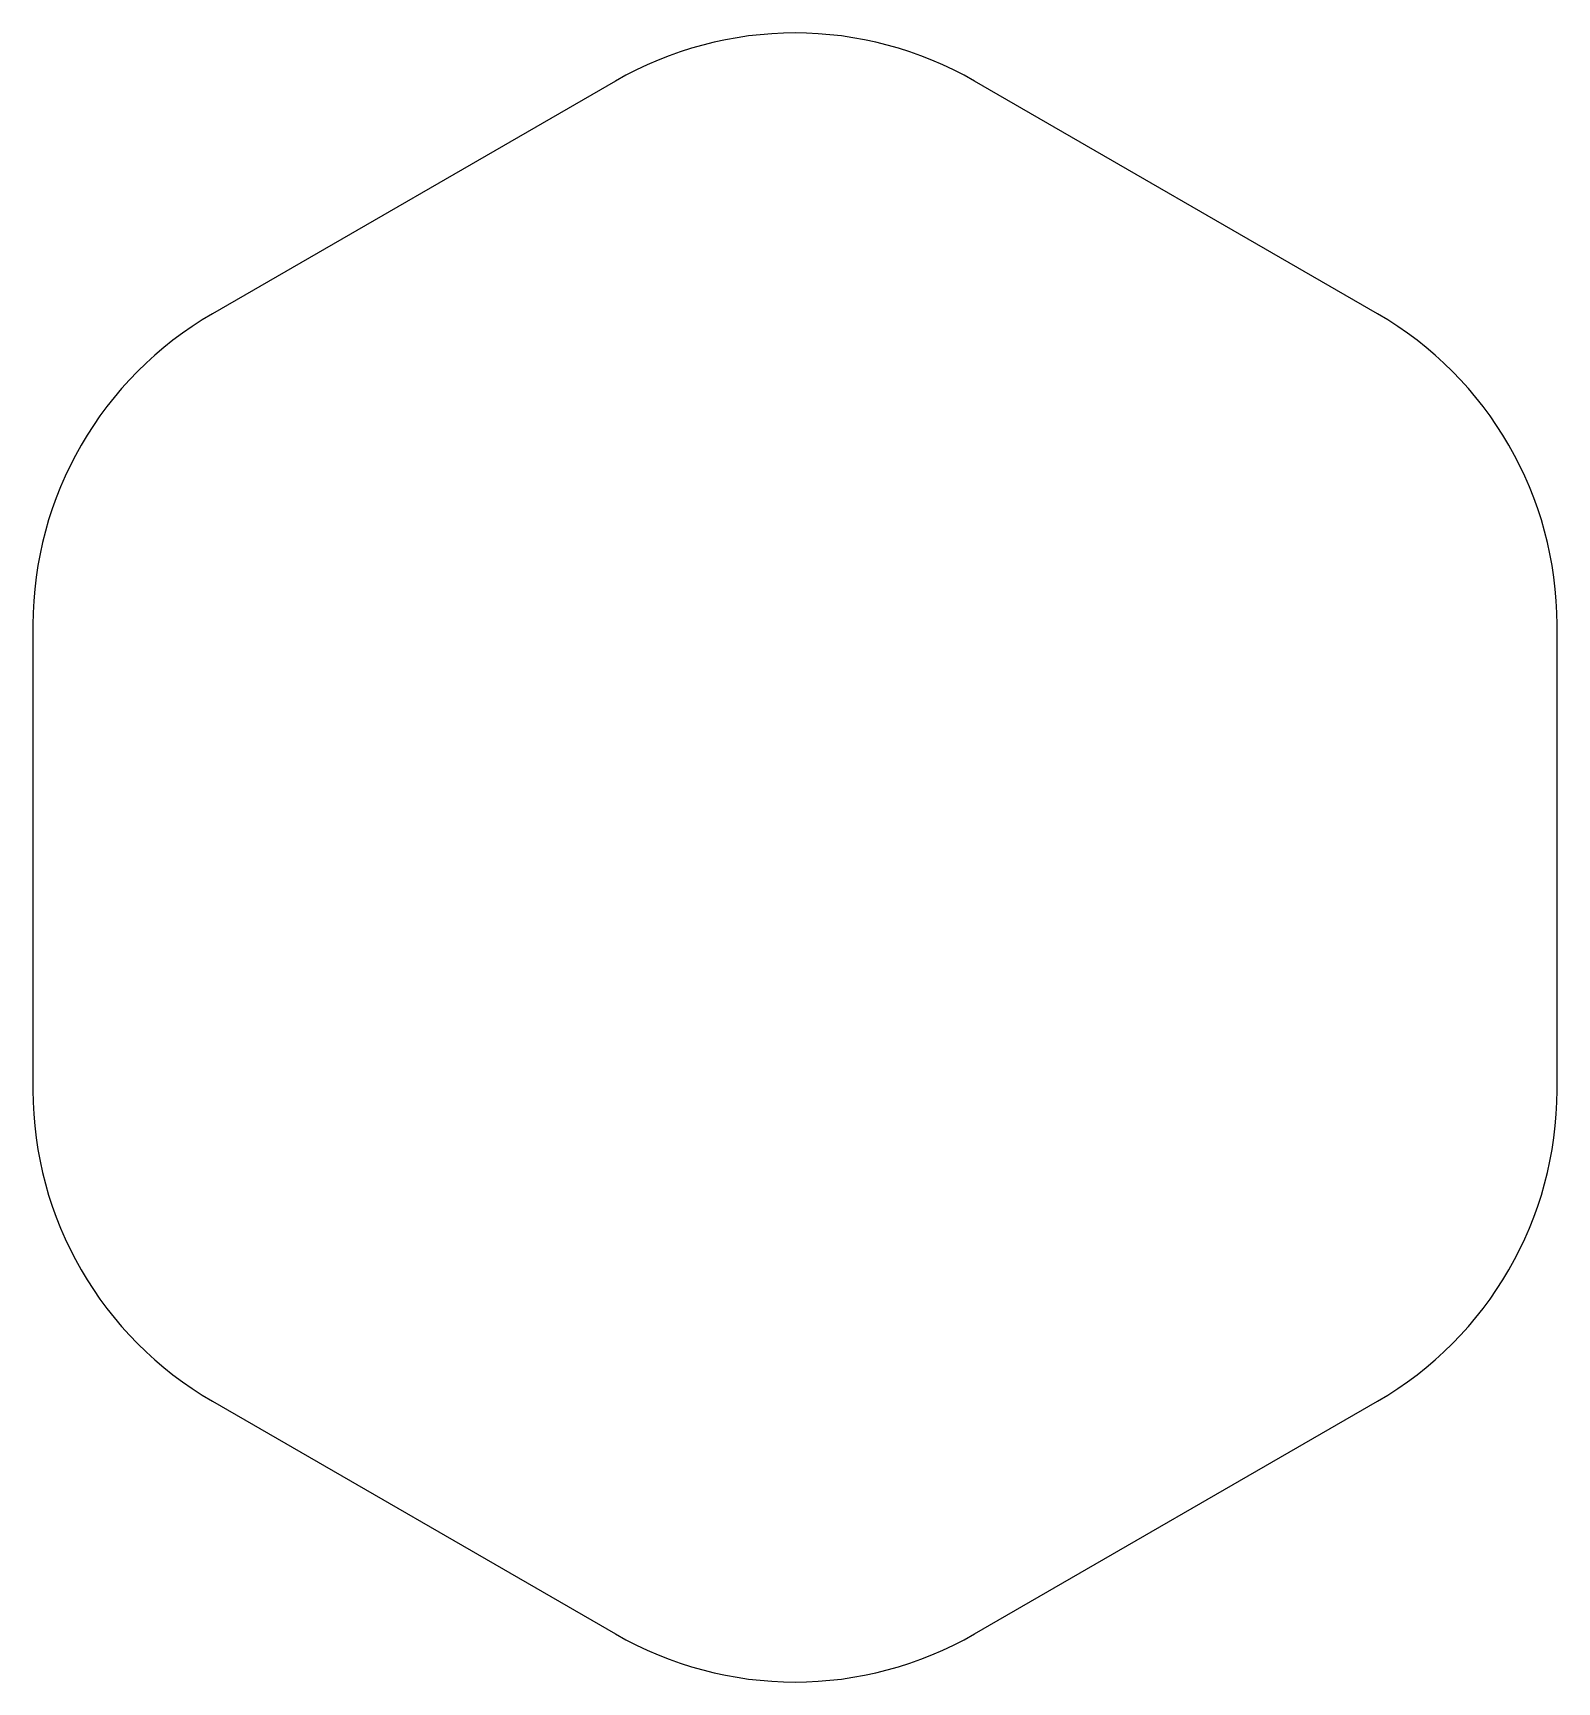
# Model space of a CAD drawing. Header units: millimetres. Extents: x -42.4 to 42.4, y -45.9 to 45.9.
import ezdxf

# ---------------------------------------------------------------- set-up
doc = ezdxf.new("R2010")
doc.units = ezdxf.units.MM
doc.layers.add('Fillet', color=7, linetype='CONTINUOUS')

msp = doc.modelspace()

# ---------------------------------------------------------------- linework, layer by layer
at = {"layer": 'Fillet'}
for p, q in [((-10, 43.2265), (-32.4352, 30.2735)), ((-10, 43.2265, 2), (-32.4352, 30.2735, 2)), ((-10, 43.2265), (-32.4352, 30.2735)), ((-10, 43.2265, 2), (-32.4352, 30.2735, 2)), ((-10, 43.2265), (-10, 43.2265, 2)), ((-10, 43.2265), (-10, 43.2265, 2)), ((32.4352, 30.2735), (10, 43.2265)), ((32.4352, 30.2735, 2), (10, 43.2265, 2)), ((10, 43.2265), (10, 43.2265, 2)), ((32.4352, 30.2735), (10, 43.2265)), ((10, 43.2265), (10, 43.2265, 2)), ((32.4352, 30.2735, 2), (10, 43.2265, 2)), ((-32.4352, 30.2735), (-32.4352, 30.2735, 2)), ((-32.4352, 30.2735), (-32.4352, 30.2735, 2)), ((32.4352, 30.2735), (32.4352, 30.2735, 2)), ((32.4352, 30.2735), (32.4352, 30.2735, 2)), ((-42.4352, 12.953), (-42.4352, -12.953)), ((-42.4352, 12.953), (-42.4352, 12.953, 2)), ((-42.4352, 12.953, 2), (-42.4352, -12.953, 2)), ((-42.4352, 12.953), (-42.4352, -12.953)), ((-42.4352, 12.953), (-42.4352, 12.953, 2)), ((-42.4352, 12.953, 2), (-42.4352, -12.953, 2)), ((42.4352, -12.953), (42.4352, 12.953)), ((42.4352, -12.953, 2), (42.4352, 12.953, 2)), ((42.4352, 12.953), (42.4352, 12.953, 2)), ((42.4352, -12.953), (42.4352, 12.953)), ((42.4352, 12.953), (42.4352, 12.953, 2)), ((42.4352, -12.953, 2), (42.4352, 12.953, 2)), ((-42.4352, -12.953), (-42.4352, -12.953, 2)), ((-42.4352, -12.953), (-42.4352, -12.953, 2)), ((42.4352, -12.953), (42.4352, -12.953, 2)), ((42.4352, -12.953), (42.4352, -12.953, 2)), ((-32.4352, -30.2735), (-10, -43.2265)), ((-32.4352, -30.2735), (-32.4352, -30.2735, 2)), ((-32.4352, -30.2735, 2), (-10, -43.2265, 2)), ((-32.4352, -30.2735), (-10, -43.2265)), ((-32.4352, -30.2735), (-32.4352, -30.2735, 2)), ((-32.4352, -30.2735, 2), (-10, -43.2265, 2)), ((10, -43.2265), (32.4352, -30.2735)), ((10, -43.2265, 2), (32.4352, -30.2735, 2)), ((10, -43.2265), (32.4352, -30.2735)), ((10, -43.2265, 2), (32.4352, -30.2735, 2)), ((32.4352, -30.2735), (32.4352, -30.2735, 2)), ((32.4352, -30.2735), (32.4352, -30.2735, 2)), ((-10, -43.2265), (-10, -43.2265, 2)), ((-10, -43.2265), (-10, -43.2265, 2)), ((10, -43.2265), (10, -43.2265, 2)), ((10, -43.2265), (10, -43.2265, 2))]:
    msp.add_line(p, q, dxfattribs=at)
for centre, start, end in [((0, 25.906), 60, 120), ((0, 25.906, 2), 60, 120), ((0, 25.906), 60, 120), ((0, 25.906, 2), 60, 120), ((-22.4352, 12.953), 120, -180), ((-22.4352, 12.953), 120, -180), ((-22.4352, 12.953, 2), 120, -180), ((-22.4352, 12.953, 2), 120, -180), ((22.4352, 12.953), 0, 60), ((22.4352, 12.953, 2), 0, 60), ((22.4352, 12.953), 0, 60), ((22.4352, 12.953, 2), 0, 60), ((-22.4352, -12.953), 180, -120), ((-22.4352, -12.953), 180, -120), ((-22.4352, -12.953, 2), 180, -120), ((-22.4352, -12.953, 2), 180, -120), ((22.4352, -12.953), -60, 0), ((22.4352, -12.953, 2), -60, 0), ((22.4352, -12.953), -60, 0), ((22.4352, -12.953, 2), -60, 0), ((0, -25.906), -120, -60), ((0, -25.906, 2), -120, -60), ((0, -25.906), -120, -60), ((0, -25.906, 2), -120, -60)]:
    msp.add_arc(centre, 20, start, end, dxfattribs=at)

doc.saveas('drawing.dxf')
